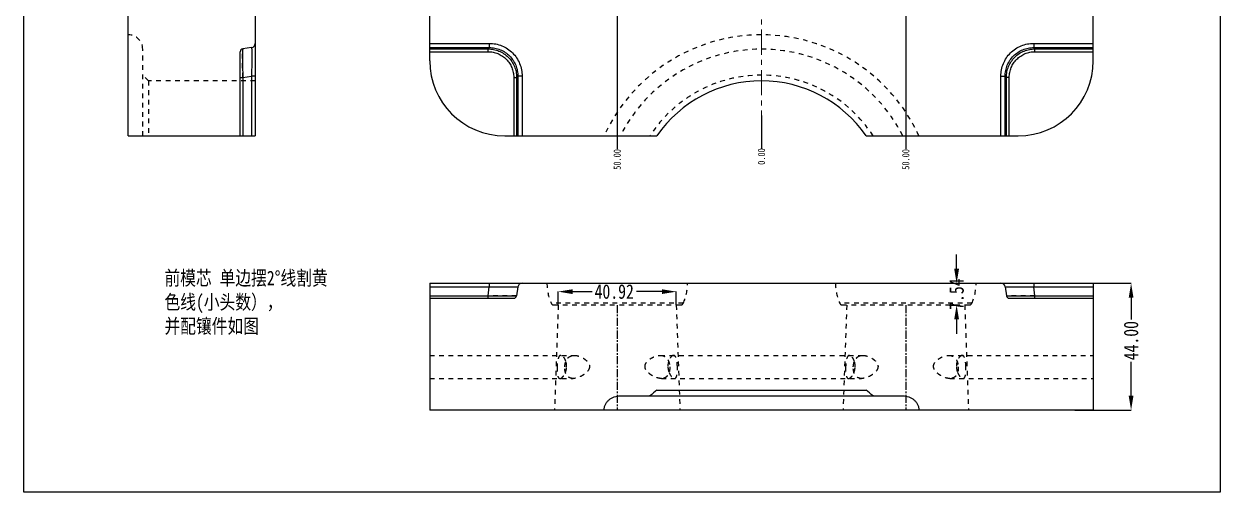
# Model space of a CAD drawing. Header units: millimetres. Extents: x 780 to 4422, y -1506 to 1268.
# Drawn here: x 2294.9 to 2709.4, y -817.8 to -655.5 of the extents above; entities that cross this region are included whole.
import ezdxf

# ---------------------------------------------------------------- set-up
doc = ezdxf.new("R2010")
doc.units = ezdxf.units.MM
doc.header["$LTSCALE"] = 16.335
doc.header["$PDMODE"] = 3
doc.header["$PDSIZE"] = 0.3125
doc.linetypes.add('CENTER', pattern=[0.6, 0.375, -0.075, 0.075, -0.075])
doc.linetypes.add('HIDDEN', pattern=[0.2, 0.1, -0.1])
doc.layers.get('0').update_dxf_attribs({"linetype": 'CONTINUOUS'})
doc.layers.get('Defpoints').update_dxf_attribs({"linetype": 'CONTINUOUS'})
doc.layers.add('center', color=1, linetype='CENTER', lineweight=9)
doc.layers.add('dim', color=82, linetype='CONTINUOUS', lineweight=9)
doc.layers.add('DEFAULT_2', color=8, linetype='HIDDEN')
doc.styles.get("Standard").update_dxf_attribs({"font": 'txt', "width": 0.8})
doc.dimstyles.get("Standard").update_dxf_attribs({"dimtxt": 0.15625, "dimasz": 0.1875, "dimexe": 0.125, "dimexo": 0.0625, "dimtad": 0, "dimtih": 1, "dimtoh": 1, "dimdsep": 46, "dimtxsty": 'Standard', "dimcen": 0.09, "dimadec": 0, "dimazin": 0, "dimtp": 0.01, "dimtm": 0.01, "dimtfac": 1, "dimtofl": 0, "dimtmove": 0, "dimatfit": 3, "dimfxl": 0, "dimtolj": 1, "dimarcsym": 0})

# ---------------------------------------------------------------- blocks, each defined once
blk = doc.blocks.new('*D305')
at = {"color": 4, "lineweight": -2}
for p, q in [((2618.12, -740.41), (2618.12, -735.41)), ((2615.67, -745.41), (2618.12, -745.41)), ((2615.67, -752.95), (2618.12, -752.95)), ((2618.12, -757.95), (2618.12, -762.95))]:
    blk.add_line(p, q, dxfattribs=at)
at = {"color": 4}
for points in [[(2617.29, -740.41), (2618.96, -740.41), (2618.12, -745.41)], [(2617.29, -757.95), (2618.96, -757.95), (2618.12, -752.95)]]:
    blk.add_solid(points, dxfattribs=at)
at = {"layer": 'Defpoints', "color": 0}
for p in [(2615.67, -745.41), (2615.67, -752.95), (2618.12, -752.95)]:
    blk.add_point(p, dxfattribs=at)
at = {"color": 6, "insert": (2618.12, -749.18), "char_height": 5, "attachment_point": 5, "rotation": 90}
blk.add_mtext('\\A1;7.54', dxfattribs=at)
blk = doc.blocks.new('*D306')
at = {"color": 4, "lineweight": -2}
for p, q in [((2659.11, -745.41), (2678.59, -745.41)), ((2678.59, -750.41), (2678.59, -757.97)), ((2678.59, -784.41), (2678.59, -772.64)), ((2659.11, -789.41), (2678.59, -789.41))]:
    blk.add_line(p, q, dxfattribs=at)
at = {"color": 4}
for points in [[(2677.76, -750.41), (2679.42, -750.41), (2678.59, -745.41)], [(2677.76, -784.41), (2679.42, -784.41), (2678.59, -789.41)]]:
    blk.add_solid(points, dxfattribs=at)
at = {"layer": 'Defpoints', "color": 0}
for p in [(2659.11, -745.41), (2659.11, -789.41), (2678.59, -789.41)]:
    blk.add_point(p, dxfattribs=at)
at = {"color": 6, "insert": (2678.59, -765.3), "char_height": 5, "attachment_point": 5, "rotation": 90}
blk.add_mtext('\\A1;44.00', dxfattribs=at)
blk = doc.blocks.new('*D314')
at = {"layer": 'Defpoints', "color": 0}
for p in [(2550.5, -549.3), (2550.5, -687.27), (2550.5, -698.99)]:
    blk.add_point(p, dxfattribs=at)
at = {"layer": 'dim', "color": 4, "lineweight": -2}
blk.add_line((2550.5, -687.27), (2550.5, -698.99), dxfattribs=at)
at = {"layer": 'dim', "color": 6, "insert": (2550.5, -701.49), "char_height": 2.5, "attachment_point": 5, "rotation": 90}
blk.add_mtext('\\A1;0.00', dxfattribs=at)
blk = doc.blocks.new('*D323')
at = {"layer": 'Defpoints', "color": 0}
for p in [(2550.5, -549.3), (2600.5, -575.5), (2600.5, -698.99)]:
    blk.add_point(p, dxfattribs=at)
at = {"layer": 'dim', "color": 4, "lineweight": -2}
blk.add_line((2600.5, -575.5), (2600.5, -698.99), dxfattribs=at)
at = {"layer": 'dim', "color": 6, "insert": (2600.5, -702.49), "char_height": 2.5, "attachment_point": 5, "rotation": 90}
blk.add_mtext('\\A1;50.00', dxfattribs=at)
blk = doc.blocks.new('*D319')
at = {"layer": 'Defpoints', "color": 0}
for p in [(2550.5, -549.3), (2500.5, -575.5), (2500.5, -698.99)]:
    blk.add_point(p, dxfattribs=at)
at = {"layer": 'dim', "color": 4, "lineweight": -2}
blk.add_line((2500.5, -575.5), (2500.5, -698.99), dxfattribs=at)
at = {"layer": 'dim', "color": 6, "insert": (2500.5, -702.49), "char_height": 2.5, "attachment_point": 5, "rotation": 90}
blk.add_mtext('\\A1;50.00', dxfattribs=at)
blk = doc.blocks.new('*D328')
at = {"color": 4, "lineweight": -2}
for p, q in [((2480.04, -752.95), (2480.04, -748.32)), ((2485.04, -748.32), (2491.8, -748.32)), ((2515.96, -748.32), (2507.13, -748.32)), ((2520.96, -752.95), (2520.96, -748.32))]:
    blk.add_line(p, q, dxfattribs=at)
at = {"color": 4}
for points in [[(2485.04, -747.49), (2485.04, -749.15), (2480.04, -748.32)], [(2515.96, -747.49), (2515.96, -749.15), (2520.96, -748.32)]]:
    blk.add_solid(points, dxfattribs=at)
at = {"layer": 'Defpoints', "color": 0}
for p in [(2480.04, -748.32), (2480.04, -752.95), (2520.96, -752.95)]:
    blk.add_point(p, dxfattribs=at)
at = {"color": 6, "insert": (2499.46, -748.32), "char_height": 5, "attachment_point": 5}
blk.add_mtext('\\A1;40.92', dxfattribs=at)

msp = doc.modelspace()

# ---------------------------------------------------------------- linework, layer by layer
at = {"color": 7, "linetype": 'Continuous'}
for p, q in [((2331.048, -694.298), (2331.048, -404.298)), ((2375.048, -404.298), (2375.048, -694.298)), ((2435.503, -668.298), (2435.503, -430.298)), ((2665.503, -668.298), (2665.503, -430.298)), ((2435.503, -662.261), (2456.152, -662.261)), ((2456.152, -662.261), (2456.152, -663.746)), ((2644.854, -662.261), (2665.503, -662.261)), ((2644.854, -662.261), (2644.854, -663.746)), ((2369.848, -694.298), (2369.848, -665.165)), ((2373.757, -663.746), (2370.709, -664.175)), ((2435.503, -663.746), (2456.152, -663.746)), ((2435.503, -664.175), (2455.724, -664.175)), ((2435.503, -665.165), (2455.724, -665.165)), ((2455.724, -664.175), (2456.152, -663.746)), ((2455.724, -665.165), (2455.724, -664.175)), ((2644.854, -663.746), (2665.503, -663.746)), ((2645.283, -664.175), (2644.854, -663.746)), ((2645.283, -664.175), (2665.503, -664.175)), ((2645.283, -665.165), (2645.283, -664.175)), ((2645.283, -665.165), (2665.503, -665.165)), ((2369.848, -674.077), (2370.709, -674.077)), ((2370.709, -674.077), (2373.757, -673.649)), ((2370.709, -674.077), (2370.709, -694.298)), ((2375.048, -673.649), (2373.757, -673.649)), ((2373.757, -673.649), (2373.757, -694.298)), ((2464.636, -674.077), (2465.626, -674.077)), ((2464.636, -674.077), (2464.636, -694.298)), ((2465.626, -674.077), (2466.055, -673.649)), ((2465.626, -674.077), (2465.626, -694.298)), ((2467.54, -673.649), (2466.055, -673.649)), ((2466.055, -673.649), (2466.055, -694.298)), ((2467.54, -673.649), (2467.54, -694.298)), ((2633.466, -673.649), (2634.952, -673.649)), ((2633.466, -694.298), (2633.466, -673.649)), ((2635.38, -674.077), (2634.952, -673.649)), ((2634.952, -694.298), (2634.952, -673.649)), ((2636.37, -674.077), (2635.38, -674.077)), ((2635.38, -694.298), (2635.38, -674.077)), ((2636.37, -694.298), (2636.37, -674.077)), ((2331.048, -694.298), (2375.048, -694.298)), ((2461.503, -694.298), (2514.259, -694.298)), ((2586.747, -694.298), (2639.503, -694.298)), ((2435.503, -745.411), (2435.503, -789.411)), ((2435.503, -745.411), (2665.503, -745.411)), ((2456.152, -745.411), (2456.152, -746.702)), ((2644.854, -745.411), (2644.854, -746.702)), ((2665.503, -745.411), (2665.503, -789.411)), ((2435.503, -746.702), (2456.152, -746.702)), ((2435.503, -749.75), (2455.724, -749.75)), ((2455.724, -749.75), (2456.152, -746.702)), ((2455.724, -750.611), (2455.724, -749.75)), ((2466.055, -746.702), (2465.626, -749.75)), ((2634.952, -746.702), (2635.38, -749.75)), ((2644.854, -746.702), (2665.503, -746.702)), ((2645.283, -749.75), (2644.854, -746.702)), ((2645.283, -749.75), (2665.503, -749.75)), ((2645.283, -750.611), (2645.283, -749.75)), ((2435.503, -750.611), (2464.636, -750.611)), ((2636.37, -750.611), (2665.503, -750.611)), ((2514.259, -782.411), (2586.747, -782.411)), ((2501.513, -784.411), (2599.493, -784.411)), ((2665.503, -789.411), (2435.503, -789.411))]:
    msp.add_line(p, q, dxfattribs=at)
msp.add_lwpolyline([(2294.875, -368.669), (2709.429, -368.669), (2709.429, -817.782), (2294.875, -817.782)], close=True)
for centre, radius, start, end in [((2373.548, -662.261), 1.5, 278, 0), ((2370.848, -665.165), 1, 98, 180), ((2461.503, -668.298), 26, 180, 270), ((2639.503, -668.298), 26, 270, 0), ((2550.503, -719.298), 44.03, 34.59659, 145.40341), ((2467.54, -746.911), 1.5, 90, 172), ((2633.466, -746.911), 1.5, 8, 90), ((2464.636, -749.611), 1, 270, 352), ((2636.37, -749.611), 1, 188, 270), ((2718.27, -1030.182), 320.953, 129.46752, 130.02592), ((2382.737, -1030.182), 320.953, 49.97408, 50.53248)]:
    msp.add_arc(centre, radius, start, end, dxfattribs=at)
for points, knots in [([(2456.152, -662.261), (2456.897, -662.261), (2458.391, -662.405), (2460.544, -663.051), (2462.531, -664.106), (2464.271, -665.531), (2465.695, -667.271), (2466.75, -669.257), (2467.396, -671.41), (2467.54, -672.904), (2467.54, -673.649)], [0, 0, 0, 0, 0.125, 0.2500298, 0.3750251, 0.5000349, 0.6250302, 0.749993, 0.874997, 1, 1, 1, 1]), ([(2633.466, -673.649), (2633.466, -672.904), (2633.611, -671.41), (2634.256, -669.257), (2635.311, -667.27), (2636.736, -665.53), (2638.476, -664.106), (2640.463, -663.051), (2642.616, -662.405), (2644.11, -662.261), (2644.854, -662.261)], [0, 0, 0, 0, 0.125, 0.2500298, 0.3750251, 0.5000349, 0.6250302, 0.749993, 0.874997, 1, 1, 1, 1]), ([(2370.709, -664.175), (2370.705, -664.175), (2370.702, -664.198), (2370.695, -664.229), (2370.69, -664.292), (2370.685, -664.374), (2370.68, -664.48), (2370.674, -664.668), (2370.667, -664.958), (2370.661, -665.371), (2370.657, -665.869), (2370.654, -666.446), (2370.653, -667.097), (2370.654, -667.815), (2370.658, -668.886), (2370.668, -670.337), (2370.685, -672.171), (2370.701, -673.433), (2370.709, -674.077)], [0, 0, 0, 0, 0.0014393, 0.0051497, 0.0112021, 0.0196011, 0.0303426, 0.0434123, 0.0764002, 0.1182767, 0.1686709, 0.2270944, 0.2929959, 0.365727, 0.444578, 0.6174933, 0.8050131, 1, 1, 1, 1]), ([(2373.757, -663.746), (2373.762, -663.746), (2373.771, -663.766), (2373.777, -663.796), (2373.786, -663.856), (2373.793, -663.936), (2373.801, -664.04), (2373.811, -664.225), (2373.821, -664.512), (2373.83, -664.923), (2373.836, -665.419), (2373.84, -665.995), (2373.841, -666.647), (2373.84, -667.366), (2373.834, -668.441), (2373.82, -669.897), (2373.793, -671.737), (2373.77, -673.004), (2373.757, -673.649)], [0, 0, 0, 0, 0.0014265, 0.0049654, 0.0108127, 0.0189969, 0.0295248, 0.0423875, 0.0749997, 0.1165803, 0.166782, 0.2251198, 0.2910588, 0.3639215, 0.4429874, 0.6164398, 0.8045857, 1, 1, 1, 1]), ([(2455.724, -664.175), (2456.371, -664.176), (2457.67, -664.304), (2459.541, -664.869), (2461.267, -665.789), (2462.778, -667.029), (2464.016, -668.54), (2464.933, -670.264), (2465.497, -672.133), (2465.625, -673.43), (2465.626, -674.077)], [0, 0, 0, 0, 0.1250891, 0.2501983, 0.3752404, 0.5002489, 0.6252094, 0.7501375, 0.8750523, 1, 1, 1, 1]), ([(2455.724, -665.165), (2456.307, -665.165), (2457.477, -665.278), (2459.163, -665.784), (2460.718, -666.61), (2462.079, -667.726), (2463.194, -669.088), (2464.018, -670.642), (2464.523, -672.326), (2464.636, -673.495), (2464.636, -674.077)], [0, 0, 0, 0, 0.1250949, 0.2502055, 0.3752456, 0.5002499, 0.6252059, 0.7501311, 0.8750468, 1, 1, 1, 1]), ([(2456.152, -663.746), (2456.8, -663.744), (2458.101, -663.866), (2459.977, -664.423), (2461.708, -665.338), (2463.224, -666.578), (2464.463, -668.093), (2465.378, -669.824), (2465.935, -671.7), (2466.057, -673.001), (2466.055, -673.649)], [0, 0, 0, 0, 0.1249889, 0.2500168, 0.3750169, 0.5000352, 0.6250389, 0.7500061, 0.8750081, 1, 1, 1, 1]), ([(2634.952, -673.649), (2634.95, -673.001), (2635.072, -671.7), (2635.628, -669.824), (2636.544, -668.093), (2637.783, -666.577), (2639.299, -665.338), (2641.03, -664.423), (2642.906, -663.866), (2644.206, -663.744), (2644.854, -663.746)], [0, 0, 0, 0, 0.1249889, 0.2500168, 0.3750169, 0.5000352, 0.6250389, 0.7500061, 0.8750081, 1, 1, 1, 1]), ([(2635.38, -674.077), (2635.381, -673.43), (2635.51, -672.131), (2636.075, -670.26), (2636.995, -668.534), (2638.234, -667.023), (2639.745, -665.785), (2641.47, -664.868), (2643.339, -664.304), (2644.636, -664.176), (2645.283, -664.175)], [0, 0, 0, 0, 0.1250891, 0.2501983, 0.3752404, 0.5002489, 0.6252094, 0.7501375, 0.8750523, 1, 1, 1, 1]), ([(2636.37, -674.077), (2636.37, -673.494), (2636.483, -672.324), (2636.989, -670.638), (2637.816, -669.083), (2638.932, -667.721), (2640.293, -666.607), (2641.847, -665.783), (2643.532, -665.278), (2644.7, -665.165), (2645.283, -665.165)], [0, 0, 0, 0, 0.1250949, 0.2502055, 0.3752456, 0.5002499, 0.6252059, 0.7501311, 0.8750468, 1, 1, 1, 1]), ([(2455.724, -749.75), (2456.368, -749.759), (2457.633, -749.774), (2459.469, -749.792), (2460.92, -749.801), (2461.992, -749.805), (2462.71, -749.806), (2463.36, -749.805), (2463.936, -749.803), (2464.432, -749.798), (2464.845, -749.792), (2465.135, -749.786), (2465.321, -749.779), (2465.428, -749.774), (2465.509, -749.769), (2465.572, -749.764), (2465.603, -749.758), (2465.626, -749.755), (2465.626, -749.75)], [0, 0, 0, 0, 0.1952044, 0.3829976, 0.5560096, 0.6348674, 0.7075603, 0.7733909, 0.8317281, 0.8820181, 0.9238003, 0.9567035, 0.9697345, 0.9804512, 0.9888337, 0.9948696, 0.9985666, 1, 1, 1, 1]), ([(2456.152, -746.702), (2456.797, -746.689), (2458.064, -746.666), (2459.904, -746.64), (2461.36, -746.625), (2462.435, -746.62), (2463.155, -746.618), (2463.806, -746.619), (2464.382, -746.623), (2464.878, -746.63), (2465.289, -746.639), (2465.576, -746.649), (2465.761, -746.658), (2465.865, -746.666), (2465.945, -746.673), (2466.005, -746.682), (2466.035, -746.688), (2466.055, -746.697), (2466.055, -746.702)], [0, 0, 0, 0, 0.1954097, 0.3835933, 0.5570839, 0.6361623, 0.7090205, 0.774947, 0.8332706, 0.8834483, 0.9250151, 0.9576165, 0.9704755, 0.9810016, 0.9891855, 0.9950335, 0.9985733, 1, 1, 1, 1]), ([(2634.952, -746.702), (2634.951, -746.697), (2634.971, -746.688), (2635.002, -746.682), (2635.062, -746.673), (2635.141, -746.666), (2635.246, -746.658), (2635.43, -746.649), (2635.718, -746.639), (2636.129, -746.63), (2636.625, -746.623), (2637.201, -746.619), (2637.852, -746.618), (2638.572, -746.62), (2639.647, -746.625), (2641.102, -746.64), (2642.942, -746.666), (2644.209, -746.689), (2644.854, -746.702)], [0, 0, 0, 0, 0.0014265, 0.0049654, 0.0108127, 0.0189969, 0.0295248, 0.0423875, 0.0749997, 0.1165803, 0.166782, 0.2251198, 0.2910588, 0.3639215, 0.4429874, 0.6164398, 0.8045857, 1, 1, 1, 1]), ([(2635.38, -749.75), (2635.381, -749.755), (2635.403, -749.758), (2635.435, -749.764), (2635.497, -749.769), (2635.579, -749.774), (2635.686, -749.779), (2635.873, -749.786), (2636.163, -749.792), (2636.577, -749.798), (2637.074, -749.803), (2637.651, -749.805), (2638.302, -749.806), (2639.02, -749.805), (2640.092, -749.801), (2641.542, -749.792), (2643.376, -749.774), (2644.639, -749.759), (2645.283, -749.75)], [0, 0, 0, 0, 0.0014393, 0.0051497, 0.0112021, 0.0196011, 0.0303426, 0.0434123, 0.0764002, 0.1182767, 0.1686709, 0.2270944, 0.2929959, 0.365727, 0.444578, 0.6174933, 0.8050131, 1, 1, 1, 1]), ([(2495.96, -789.411), (2495.96, -789.066), (2496.039, -788.373), (2496.388, -787.389), (2496.941, -786.503), (2497.902, -785.504), (2499.438, -784.638), (2500.825, -784.411), (2501.513, -784.411)], [0, 0, 0, 0, 0.1251838, 0.2504535, 0.3756786, 0.5009349, 0.7503488, 1, 1, 1, 1]), ([(2599.493, -784.411), (2600.181, -784.411), (2601.568, -784.638), (2603.104, -785.504), (2604.065, -786.503), (2604.619, -787.389), (2604.967, -788.373), (2605.047, -789.066), (2605.047, -789.411)], [0, 0, 0, 0, 0.2496512, 0.4990651, 0.6243214, 0.7495465, 0.8748162, 1, 1, 1, 1])]:
    msp.add_open_spline(points, degree=3, knots=knots, dxfattribs=at)
at = {"layer": 'center', "color": 1, "linetype": 'CENTER', "ltscale": 1.430548}
msp.add_line((2550.503, -694.298), (2550.503, -404.298), dxfattribs=at)
at = {"layer": 'DEFAULT_2', "color": 8, "linetype": 'HIDDEN'}
for p, q in [((2336.048, -694.298), (2336.048, -664.299)), ((2338.048, -675.268), (2336.048, -673.268)), ((2375.048, -675.268), (2338.048, -675.268)), ((2338.048, -675.268), (2338.048, -694.298)), ((2523.395, -752.352), (2477.611, -752.352)), ((2522.477, -752.948), (2478.53, -752.948)), ((2623.395, -752.352), (2577.611, -752.352)), ((2622.477, -752.948), (2578.53, -752.948)), ((2435.503, -770.411), (2485.604, -770.411)), ((2515.402, -770.411), (2585.604, -770.411)), ((2615.402, -770.411), (2665.503, -770.411)), ((2435.503, -778.411), (2485.211, -778.411)), ((2515.795, -778.411), (2585.211, -778.411)), ((2615.795, -778.411), (2665.503, -778.411))]:
    msp.add_line(p, q, dxfattribs=at)
at = {"layer": 'DEFAULT_2', "color": 2, "linetype": 'HIDDEN'}
for p, q in [((2480.042, -752.948), (2478.768, -789.411)), ((2520.965, -752.948), (2522.238, -789.411)), ((2580.042, -752.948), (2578.768, -789.411)), ((2620.965, -752.948), (2622.238, -789.411))]:
    msp.add_line(p, q, dxfattribs=at)
at = {"layer": 'DEFAULT_2', "color": 1, "linetype": 'CENTER', "ltscale": 0.453577}
for p, q in [((2500.503, -752.948), (2500.503, -789.411)), ((2600.503, -752.948), (2600.503, -789.411))]:
    msp.add_line(p, q, dxfattribs=at)
at = {"layer": 'DEFAULT_2', "color": 8, "linetype": 'HIDDEN'}
for centre, radius, start, end in [((2331.048, -664.298), 5, 0, 90), ((2550.503, -719.298), 60, 24.62432, 155.37568), ((2550.503, -719.298), 55, 27.03569, 152.96431), ((2550.503, -719.298), 46.03, 32.89657, 147.10344), ((2493.223, -745.411), 17.085, 180, 203.96948), ((2507.783, -745.411), 17.085, 336.03052, 0), ((2593.223, -745.411), 17.085, 180, 203.96948), ((2607.783, -745.411), 17.085, 336.03052, 0), ((2478.53, -751.943), 1.005, 203.96948, 270), ((2522.477, -751.943), 1.005, 270, 336.03052), ((2578.53, -751.943), 1.005, 203.96948, 270), ((2622.477, -751.943), 1.005, 270, 336.03052), ((2476.94, -774.154), 6.011, 339.05705, 356.7617), ((2477.175, -774.167), 5.775, 356.75741, 357.58334), ((2523.831, -774.167), 5.775, 182.41666, 183.24259), ((2524.092, -774.149), 6.036, 183.27613, 200.93737), ((2576.94, -774.154), 6.011, 339.05705, 356.7617), ((2577.175, -774.167), 5.775, 356.75741, 357.58334), ((2623.831, -774.167), 5.775, 182.41666, 183.24259), ((2624.092, -774.149), 6.036, 183.27613, 200.93737)]:
    msp.add_arc(centre, radius, start, end, dxfattribs=at)
for points, knots in [([(2370.709, -674.077), (2370.701, -673.433), (2370.685, -672.168), (2370.668, -670.332), (2370.658, -668.881), (2370.654, -667.809), (2370.653, -667.091), (2370.654, -666.441), (2370.657, -665.865), (2370.661, -665.369), (2370.667, -664.956), (2370.674, -664.666), (2370.68, -664.48), (2370.685, -664.373), (2370.69, -664.292), (2370.695, -664.229), (2370.702, -664.198), (2370.705, -664.175), (2370.709, -664.175)], [0, 0, 0, 0, 0.1952044, 0.3829976, 0.5560096, 0.6348674, 0.7075603, 0.7733909, 0.8317281, 0.8820181, 0.9238003, 0.9567035, 0.9697345, 0.9804512, 0.9888337, 0.9948696, 0.9985666, 1, 1, 1, 1]), ([(2465.626, -749.75), (2465.626, -749.755), (2465.603, -749.758), (2465.572, -749.764), (2465.509, -749.769), (2465.427, -749.774), (2465.321, -749.779), (2465.133, -749.786), (2464.843, -749.792), (2464.429, -749.798), (2463.932, -749.803), (2463.355, -749.805), (2462.704, -749.806), (2461.986, -749.805), (2460.915, -749.801), (2459.464, -749.792), (2457.63, -749.774), (2456.367, -749.759), (2455.724, -749.75)], [0, 0, 0, 0, 0.0014393, 0.0051497, 0.0112021, 0.0196011, 0.0303426, 0.0434123, 0.0764002, 0.1182767, 0.1686709, 0.2270944, 0.2929959, 0.365727, 0.444578, 0.6174933, 0.8050131, 1, 1, 1, 1]), ([(2645.283, -749.75), (2644.638, -749.759), (2643.374, -749.774), (2641.538, -749.792), (2640.086, -749.801), (2639.014, -749.805), (2638.297, -749.806), (2637.647, -749.805), (2637.071, -749.803), (2636.574, -749.798), (2636.161, -749.792), (2635.872, -749.786), (2635.685, -749.779), (2635.578, -749.774), (2635.497, -749.769), (2635.434, -749.764), (2635.403, -749.758), (2635.381, -749.755), (2635.38, -749.75)], [0, 0, 0, 0, 0.1952044, 0.3829976, 0.5560096, 0.6348674, 0.7075603, 0.7733909, 0.8317281, 0.8820181, 0.9238003, 0.9567035, 0.9697345, 0.9804512, 0.9888337, 0.9948696, 0.9985666, 1, 1, 1, 1]), ([(2480.969, -770.411), (2480.87, -770.411), (2480.656, -770.465), (2480.389, -770.705), (2480.175, -771.076), (2480.002, -771.569), (2479.865, -772.172), (2479.763, -772.865), (2479.692, -773.621), (2479.663, -774.144), (2479.654, -774.411)], [0, 0, 0, 0, 0.0665275, 0.1413105, 0.2348054, 0.3513059, 0.4904425, 0.6487031, 0.8208785, 1, 1, 1, 1]), ([(2482.713, -772.529), (2482.62, -772.221), (2482.399, -771.67), (2482.014, -771.077), (2481.68, -770.732), (2481.385, -770.508), (2481.129, -770.411), (2480.969, -770.411)], [0, 0, 0, 0, 0.3350831, 0.6138864, 0.7310618, 0.8335073, 1, 1, 1, 1]), ([(2482.307, -774.411), (2482.331, -773.826), (2482.472, -772.973), (2482.906, -771.97), (2483.318, -771.372), (2483.813, -770.919), (2484.556, -770.512), (2485.19, -770.411), (2485.604, -770.411)], [0, 0, 0, 0, 0.3037354, 0.4403525, 0.5641639, 0.677674, 0.785473, 1, 1, 1, 1]), ([(2485.604, -770.411), (2486.123, -770.411), (2486.924, -770.563), (2487.946, -770.955), (2488.729, -771.363), (2489.488, -771.884), (2490.071, -772.424), (2490.468, -772.943), (2490.715, -773.387), (2490.868, -773.885), (2490.889, -774.236), (2490.875, -774.411)], [0, 0, 0, 0, 0.2163685, 0.3333473, 0.4557941, 0.5834425, 0.7162488, 0.7848493, 0.8550986, 0.9270532, 1, 1, 1, 1]), ([(2510.131, -774.411), (2510.117, -774.236), (2510.138, -773.885), (2510.291, -773.387), (2510.538, -772.943), (2510.935, -772.424), (2511.518, -771.884), (2512.278, -771.363), (2513.061, -770.955), (2514.082, -770.563), (2514.883, -770.411), (2515.402, -770.411)], [0, 0, 0, 0, 0.0729471, 0.1449043, 0.2151568, 0.2837602, 0.416565, 0.5442103, 0.6666554, 0.7836336, 1, 1, 1, 1]), ([(2515.402, -770.411), (2515.816, -770.411), (2516.45, -770.512), (2517.193, -770.919), (2517.689, -771.372), (2518.101, -771.97), (2518.534, -772.973), (2518.675, -773.826), (2518.699, -774.411)], [0, 0, 0, 0, 0.2145245, 0.3223264, 0.4358401, 0.5596526, 0.6962668, 1, 1, 1, 1]), ([(2520.037, -770.411), (2519.878, -770.411), (2519.621, -770.508), (2519.327, -770.732), (2518.992, -771.077), (2518.607, -771.67), (2518.386, -772.221), (2518.293, -772.529)], [0, 0, 0, 0, 0.1664913, 0.2689366, 0.3861119, 0.6649159, 1, 1, 1, 1]), ([(2521.352, -774.411), (2521.343, -774.144), (2521.315, -773.621), (2521.243, -772.865), (2521.141, -772.172), (2521.005, -771.569), (2520.831, -771.076), (2520.618, -770.705), (2520.351, -770.465), (2520.137, -770.411), (2520.037, -770.411)], [0, 0, 0, 0, 0.1791215, 0.3512969, 0.5095575, 0.6486941, 0.7651946, 0.8586895, 0.9334725, 1, 1, 1, 1]), ([(2580.969, -770.411), (2580.87, -770.411), (2580.656, -770.465), (2580.389, -770.705), (2580.175, -771.076), (2580.002, -771.569), (2579.865, -772.172), (2579.763, -772.865), (2579.692, -773.621), (2579.663, -774.144), (2579.654, -774.411)], [0, 0, 0, 0, 0.0665275, 0.1413105, 0.2348054, 0.3513059, 0.4904425, 0.6487031, 0.8208785, 1, 1, 1, 1]), ([(2582.713, -772.529), (2582.62, -772.221), (2582.399, -771.67), (2582.014, -771.077), (2581.68, -770.732), (2581.385, -770.508), (2581.129, -770.411), (2580.969, -770.411)], [0, 0, 0, 0, 0.3350831, 0.6138864, 0.7310618, 0.8335073, 1, 1, 1, 1]), ([(2582.307, -774.411), (2582.331, -773.826), (2582.472, -772.973), (2582.906, -771.97), (2583.318, -771.372), (2583.813, -770.919), (2584.556, -770.512), (2585.19, -770.411), (2585.604, -770.411)], [0, 0, 0, 0, 0.3037354, 0.4403525, 0.5641639, 0.677674, 0.785473, 1, 1, 1, 1]), ([(2585.604, -770.411), (2586.123, -770.411), (2586.924, -770.563), (2587.946, -770.955), (2588.729, -771.363), (2589.488, -771.884), (2590.071, -772.424), (2590.468, -772.943), (2590.715, -773.387), (2590.868, -773.885), (2590.889, -774.236), (2590.875, -774.411)], [0, 0, 0, 0, 0.2163685, 0.3333473, 0.4557941, 0.5834425, 0.7162488, 0.7848493, 0.8550986, 0.9270532, 1, 1, 1, 1]), ([(2610.131, -774.411), (2610.117, -774.236), (2610.138, -773.885), (2610.291, -773.387), (2610.538, -772.943), (2610.935, -772.424), (2611.518, -771.884), (2612.278, -771.363), (2613.061, -770.955), (2614.082, -770.563), (2614.883, -770.411), (2615.402, -770.411)], [0, 0, 0, 0, 0.0729471, 0.1449043, 0.2151568, 0.2837602, 0.416565, 0.5442103, 0.6666554, 0.7836336, 1, 1, 1, 1]), ([(2615.402, -770.411), (2615.816, -770.411), (2616.45, -770.512), (2617.193, -770.919), (2617.689, -771.372), (2618.101, -771.97), (2618.534, -772.973), (2618.675, -773.826), (2618.699, -774.411)], [0, 0, 0, 0, 0.2145245, 0.3223264, 0.4358401, 0.5596526, 0.6962668, 1, 1, 1, 1]), ([(2620.037, -770.411), (2619.878, -770.411), (2619.621, -770.508), (2619.327, -770.732), (2618.992, -771.077), (2618.607, -771.67), (2618.386, -772.221), (2618.293, -772.529)], [0, 0, 0, 0, 0.1664913, 0.2689366, 0.3861119, 0.6649159, 1, 1, 1, 1]), ([(2621.352, -774.411), (2621.343, -774.144), (2621.315, -773.621), (2621.243, -772.865), (2621.141, -772.172), (2621.005, -771.569), (2620.831, -771.076), (2620.618, -770.705), (2620.351, -770.465), (2620.137, -770.411), (2620.037, -770.411)], [0, 0, 0, 0, 0.1791215, 0.3512969, 0.5095575, 0.6486941, 0.7651946, 0.8586895, 0.9334725, 1, 1, 1, 1]), ([(2479.654, -774.411), (2479.644, -774.676), (2479.635, -775.197), (2479.653, -775.951), (2479.705, -776.644), (2479.796, -777.248), (2479.932, -777.742), (2480.116, -778.115), (2480.365, -778.359), (2480.572, -778.411), (2480.668, -778.411)], [0, 0, 0, 0, 0.1807916, 0.3545612, 0.5141081, 0.6538727, 0.7699779, 0.861961, 0.9346692, 1, 1, 1, 1]), ([(2485.211, -778.411), (2484.815, -778.411), (2484.205, -778.313), (2483.504, -777.902), (2483.052, -777.442), (2482.695, -776.837), (2482.351, -775.828), (2482.284, -774.984), (2482.307, -774.411)], [0, 0, 0, 0, 0.2128005, 0.3189459, 0.4311174, 0.5547022, 0.6923238, 1, 1, 1, 1]), ([(2482.945, -774.411), (2482.952, -774.247), (2482.952, -773.613), (2482.848, -772.978), (2482.713, -772.529)], [0, 0, 0, 0, 0.2593811, 1, 1, 1, 1]), ([(2490.875, -774.411), (2490.848, -774.763), (2490.665, -775.281), (2490.271, -775.855), (2489.827, -776.362), (2489.207, -776.897), (2488.173, -777.58), (2486.859, -778.184), (2485.74, -778.411), (2485.211, -778.411)], [0, 0, 0, 0, 0.1435445, 0.2138138, 0.2826843, 0.4164038, 0.5450139, 0.7851946, 1, 1, 1, 1]), ([(2515.795, -778.411), (2515.266, -778.411), (2514.147, -778.184), (2512.833, -777.58), (2511.799, -776.897), (2511.179, -776.362), (2510.735, -775.855), (2510.341, -775.281), (2510.158, -774.763), (2510.131, -774.411)], [0, 0, 0, 0, 0.2148113, 0.4549954, 0.5836074, 0.7173238, 0.7861906, 0.8564568, 1, 1, 1, 1]), ([(2518.699, -774.411), (2518.722, -774.984), (2518.655, -775.828), (2518.311, -776.837), (2517.955, -777.442), (2517.502, -777.901), (2516.802, -778.313), (2516.192, -778.411), (2515.795, -778.411)], [0, 0, 0, 0, 0.3076566, 0.4452651, 0.5688516, 0.6810295, 0.7871829, 1, 1, 1, 1]), ([(2518.293, -772.529), (2518.25, -772.673), (2518.092, -773.287), (2518.041, -773.928), (2518.061, -774.411)], [0, 0, 0, 0, 0.2378305, 1, 1, 1, 1]), ([(2520.338, -778.411), (2520.434, -778.411), (2520.641, -778.359), (2520.89, -778.115), (2521.074, -777.742), (2521.21, -777.248), (2521.302, -776.644), (2521.354, -775.951), (2521.371, -775.197), (2521.362, -774.676), (2521.352, -774.411)], [0, 0, 0, 0, 0.0653308, 0.138039, 0.2300221, 0.3461273, 0.4858919, 0.6454388, 0.8192084, 1, 1, 1, 1]), ([(2579.654, -774.411), (2579.644, -774.676), (2579.635, -775.197), (2579.653, -775.951), (2579.705, -776.644), (2579.796, -777.248), (2579.932, -777.742), (2580.116, -778.115), (2580.365, -778.359), (2580.572, -778.411), (2580.668, -778.411)], [0, 0, 0, 0, 0.1807916, 0.3545612, 0.5141081, 0.6538727, 0.7699779, 0.861961, 0.9346692, 1, 1, 1, 1]), ([(2585.211, -778.411), (2584.815, -778.411), (2584.205, -778.313), (2583.504, -777.902), (2583.052, -777.442), (2582.695, -776.837), (2582.351, -775.828), (2582.284, -774.984), (2582.307, -774.411)], [0, 0, 0, 0, 0.2128005, 0.3189459, 0.4311174, 0.5547022, 0.6923238, 1, 1, 1, 1]), ([(2582.945, -774.411), (2582.952, -774.247), (2582.952, -773.613), (2582.848, -772.978), (2582.713, -772.529)], [0, 0, 0, 0, 0.2593811, 1, 1, 1, 1]), ([(2590.875, -774.411), (2590.848, -774.763), (2590.665, -775.281), (2590.271, -775.855), (2589.827, -776.362), (2589.207, -776.897), (2588.173, -777.58), (2586.859, -778.184), (2585.74, -778.411), (2585.211, -778.411)], [0, 0, 0, 0, 0.1435445, 0.2138138, 0.2826843, 0.4164038, 0.5450139, 0.7851946, 1, 1, 1, 1]), ([(2615.795, -778.411), (2615.266, -778.411), (2614.147, -778.184), (2612.833, -777.58), (2611.799, -776.897), (2611.179, -776.362), (2610.735, -775.855), (2610.341, -775.281), (2610.158, -774.763), (2610.131, -774.411)], [0, 0, 0, 0, 0.2148113, 0.4549954, 0.5836074, 0.7173238, 0.7861906, 0.8564568, 1, 1, 1, 1]), ([(2618.699, -774.411), (2618.722, -774.984), (2618.655, -775.828), (2618.311, -776.837), (2617.955, -777.442), (2617.502, -777.901), (2616.802, -778.313), (2616.192, -778.411), (2615.795, -778.411)], [0, 0, 0, 0, 0.3076566, 0.4452651, 0.5688516, 0.6810295, 0.7871829, 1, 1, 1, 1]), ([(2618.293, -772.529), (2618.25, -772.673), (2618.092, -773.287), (2618.041, -773.928), (2618.061, -774.411)], [0, 0, 0, 0, 0.2378305, 1, 1, 1, 1]), ([(2620.338, -778.411), (2620.434, -778.411), (2620.641, -778.359), (2620.89, -778.115), (2621.074, -777.742), (2621.21, -777.248), (2621.302, -776.644), (2621.354, -775.951), (2621.371, -775.197), (2621.362, -774.676), (2621.352, -774.411)], [0, 0, 0, 0, 0.0653308, 0.138039, 0.2300221, 0.3461273, 0.4858919, 0.6454388, 0.8192084, 1, 1, 1, 1]), ([(2480.668, -778.411), (2480.83, -778.411), (2481.091, -778.31), (2481.397, -778.086), (2481.752, -777.741), (2482.174, -777.154), (2482.436, -776.609), (2482.553, -776.303)], [0, 0, 0, 0, 0.1653733, 0.2686506, 0.3868737, 0.6668249, 1, 1, 1, 1]), ([(2518.454, -776.306), (2518.571, -776.611), (2518.834, -777.156), (2519.255, -777.742), (2519.61, -778.086), (2519.915, -778.31), (2520.176, -778.411), (2520.338, -778.411)], [0, 0, 0, 0, 0.3331517, 0.6130844, 0.7313056, 0.8345884, 1, 1, 1, 1]), ([(2580.668, -778.411), (2580.83, -778.411), (2581.091, -778.31), (2581.397, -778.086), (2581.752, -777.741), (2582.174, -777.154), (2582.436, -776.609), (2582.553, -776.303)], [0, 0, 0, 0, 0.1653733, 0.2686506, 0.3868737, 0.6668249, 1, 1, 1, 1]), ([(2618.454, -776.306), (2618.571, -776.611), (2618.834, -777.156), (2619.255, -777.742), (2619.61, -778.086), (2619.915, -778.31), (2620.176, -778.411), (2620.338, -778.411)], [0, 0, 0, 0, 0.3331517, 0.6130844, 0.7313056, 0.8345884, 1, 1, 1, 1])]:
    msp.add_open_spline(points, degree=3, knots=knots, dxfattribs=at)

# ---------------------------------------------------------------- texts
at = {"insert": (2343.592, -741.079), "char_height": 5, "width": 61.24668, "attachment_point": 1}
msp.add_mtext('{\\fSimSun|b0|i0|c134|p2;前模芯 单边摆2°线割黄色线(小头数），\\P并配镶件如图}', dxfattribs=at)

# ---------------------------------------------------------------- dimensions: what is measured, and where the dimension line sits
for base, p1, p2, picture, middle in [((2618.124, -752.948), (2615.673, -745.411), (2615.673, -752.948), '*D305', (2618.124, -749.18)), ((2678.589, -789.411), (2659.109, -745.411), (2659.109, -789.411), '*D306', (2678.589, -765.303))]:
    dim = msp.add_linear_dim(base=base, p1=p1, p2=p2, angle=90, dimstyle='Standard', override={"dimtxt": 5, "dimasz": 5, "dimexe": 0, "dimexo": 0, "dimgap": 0, "dimtih": 0, "dimtoh": 0, "dimzin": 0, "dimcen": 0, "dimclrd": 4, "dimclre": 4, "dimclrt": 6, "dimadec": 2, "dimtp": 0, "dimtm": 0, "dimtzin": 0})
    dim.commit()
    dim.dimension.update_dxf_attribs({"geometry": picture, "text_midpoint": middle, "dimtype": 160})
dim = msp.add_linear_dim(base=(2480.042, -748.319), p1=(2520.965, -752.948), p2=(2480.042, -752.948), dimstyle='Standard', override={"dimtxt": 5, "dimasz": 5, "dimexe": 0, "dimexo": 0, "dimgap": 0, "dimtih": 0, "dimtoh": 0, "dimzin": 0, "dimcen": 0, "dimclrd": 4, "dimclre": 4, "dimclrt": 6, "dimadec": 2, "dimtp": 0, "dimtm": 0, "dimtzin": 0})
dim.commit()
dim.dimension.update_dxf_attribs({"geometry": '*D328', "text_midpoint": (2499.462, -748.319), "dimtype": 160})
at = {"layer": 'dim'}
for feature_location, offset, origin, picture, middle in [((2500.503, -575.498), (0, -123.493), (2550.503, -549.298), '*D319', (2500.503, -702.49)), ((2550.503156935, -687.268561968), (0, -11.721731021), (2550.503156935, -549.297760066), '*D314', (2550.503156935, -701.490292989)), ((2600.503, -575.498), (0, -123.493), (2550.503, -549.298), '*D323', (2600.503, -702.49))]:
    dim = msp.add_ordinate_dim(feature_location=feature_location, offset=offset, dtype=1, origin=origin, dimstyle='Standard', override={"dimtxt": 2.5, "dimasz": 2, "dimexe": 0, "dimexo": 0, "dimgap": 0, "dimtih": 0, "dimtoh": 0, "dimzin": 0, "dimcen": 0, "dimclrd": 4, "dimclre": 4, "dimclrt": 6, "dimadec": 2, "dimtp": 0, "dimtm": 0, "dimtzin": 0}, dxfattribs=at)
    dim.commit()
    dim.dimension.update_dxf_attribs({"geometry": picture, "text_midpoint": middle})

doc.saveas('drawing.dxf')
